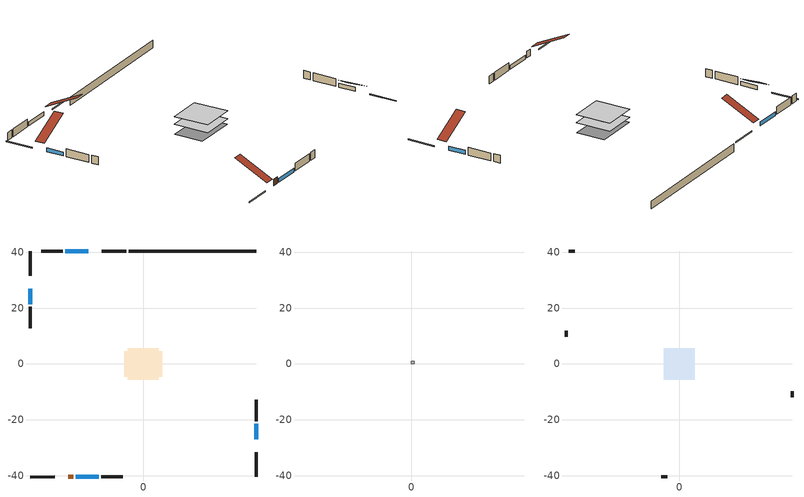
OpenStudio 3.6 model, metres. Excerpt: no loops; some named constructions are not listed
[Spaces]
living space 1
 floor foundation (Slab1 construction): -6.86,-4.57 -6.86,4.57 6.86,4.57 6.86,-4.57 z-2.13
 floor adiabatic (AdiabaticFloorConstruction): -5.6,-5.6 -5.6,5.6 5.6,5.6 5.6,-5.6 z0.3
 wall outside (Wall1 construction): -28.91,40.53 -36.53,40.53 / 40.53,-20.49 40.53,-12.87 / -14.99,-40.53 -7.37,-40.53 / -40.53,20.49 -40.53,12.87 z0.3:2.74
 wall outside (RimJoist1 construction): -6.12,40.53 -14.93,40.53 / 40.53,-40.53 40.53,-31.72 / -40.53,-40.53 -31.72,-40.53 / -40.53,40.53 -40.53,31.72 z0.3:0.61
 wall outside (AdiabaticWallConstruction): -19.75,40.53 -27.98,40.53 / 40.53,-26.9 40.53,-21.41 / -24.14,-40.53 -15.91,-40.53 / -40.53,26.9 -40.53,21.41 z0.3:1.52
 wall outside (AdiabaticWallConstruction 1): -26.9,-40.53 -25.07,-40.53 z0.3:2.34
 wall foundation (FoundationWall1 construction): 40.53,40.53 -5.19,40.53 z-2.13:0.3
 window (WindowConstruction): -19.75,40.53 -27.98,40.53 z0.3:1.52
 window (WindowConstruction 1): 40.53,-26.9 40.53,-21.41 z0.3:1.52
 window (WindowConstruction 2): -24.14,-40.53 -15.91,-40.53 z0.3:1.52
 window (WindowConstruction 3): -40.53,26.9 -40.53,21.41 z0.3:1.52
 door (Door): -26.9,-40.53 -25.07,-40.53 z0.3:2.34
 ceiling adiabatic (AdiabaticFloorConstruction): 5.6,-5.6 5.6,5.6 -5.6,5.6 -5.6,-5.6 z0.3
central ac and furnace airloop ret air space
 floor adiabatic (AdiabaticConst): 0,0 0,1 1,1 1,0 z0
 wall adiabatic (AdiabaticConst): 0,1 0,0 1,0 1,1 0,1 z0:1
 ceiling adiabatic (AdiabaticConst): 1,0 1,1 0,1 0,0 z1
attic - unvented 1
 floor to living space 1 (Floor1 construction Reversed): -5.6,-5.6 -5.6,5.6 5.6,5.6 5.6,-5.6 z2.74
 wall outside (Wall2 construction): -37.46,40.53 -39.6,40.53 / 40.53,-11.94 40.53,-9.79 / -6.44,-40.53 -4.29,-40.53 / -40.53,11.94 -40.53,9.79 z0.3:2.74
 roof outside (Roof1 construction): -18.82,40.53,2.74 -18.82,29.94,8.04 -15.86,29.94,8.04 -15.86,40.53,2.74; 40.53,-27.83,2.74 29.94,-27.83,8.04 29.94,-30.79,8.04 40.53,-30.79,2.74; -27.83,-40.53,2.74 -27.83,-29.94,8.04 -30.79,-29.94,8.04 -30.79,-40.53,2.74; -40.53,27.83,2.74 -29.94,27.83,8.04 -29.94,30.79,8.04 -40.53,30.79,2.74
[Material] Roughness=Rough; Thermal Absorptance=0.9
Name | Thickness {m} | Conductivity {W/m-K} | Density {kg/m3} | Specific Heat {J/kg-K} | Solar Absorptance | Visible Absorptance
gypsum board | 0.0127 | 0.160291 | 801 | 837.4 | 0.6 | 0.6
ceiling loosefill ins | 0.254 | 0.0480833 | 16.02 | 1046.75 | 0.7 | 0.7
ceiling stud and cavity | 0.1397 | 0.108384 | 65.682 | 1177.47 | 0.7 | 0.7
[Construction]
Floor1 construction: ceiling loosefill ins, ceiling stud and cavity, gypsum board
[Schedule:Ruleset]
Name | Default Day Schedule
trans schedule winter=0.85 summer=0.7 | trans schedule winter=0.85 summer=0.7 default day
cooling season schedule | cooling season schedule default day
natural vent schedule | natural vent schedule default day
[Schedule:Day]
trans schedule winter=0.85 summer=0.7 default day; cooling season schedule default day; cooling season schedule allday1; cooling season schedule allday11; natural vent schedule default day: 24, 0, 0
trans schedule winter=0.85 summer=0.7 allday1; trans schedule winter=0.85 summer=0.7 allday305: 24, 0, 0.85
trans schedule winter=0.85 summer=0.7 allday121: 24, 0, 0.7
cooling season schedule allday5; natural vent schedule avail day: 24, 0, 1
[Schedule:Rule] Apply Monday=Yes; Apply Wednesday=Yes; Apply Friday=Yes; Date Specification Type=DateRange; Start Day=1
Name | Schedule Ruleset | Rule Order | Day Schedule | Apply Sunday | Apply Tuesday | Apply Thursday | Apply Saturday | Start Month | End Month | End Day
trans schedule winter=0.85 summer=0.7 allday ruleset1 | trans schedule winter=0.85 summer=0.7 | 2 | trans schedule winter=0.85 summer=0.7 allday1 | Yes | Yes | Yes | Yes | 1 | 4 | 30
trans schedule winter=0.85 summer=0.7 allday ruleset121 | trans schedule winter=0.85 summer=0.7 | 1 | trans schedule winter=0.85 summer=0.7 allday121 | Yes | Yes | Yes | Yes | 5 | 10 | 31
trans schedule winter=0.85 summer=0.7 allday ruleset305 | trans schedule winter=0.85 summer=0.7 | 0 | trans schedule winter=0.85 summer=0.7 allday305 | Yes | Yes | Yes | Yes | 11 | 12 | 31
cooling season schedule allday ruleset1 | cooling season schedule | 2 | cooling season schedule allday1 | Yes | Yes | Yes | Yes | 1 | 4 | 30
cooling season schedule allday ruleset5 | cooling season schedule | 1 | cooling season schedule allday5 | Yes | Yes | Yes | Yes | 5 | 10 | 31
cooling season schedule allday ruleset11 | cooling season schedule | 0 | cooling season schedule allday11 | Yes | Yes | Yes | Yes | 11 | 12 | 31
natural vent schedule rule | natural vent schedule | 0 | natural vent schedule avail day |  |  |  |  | 1 | 12 | 31
